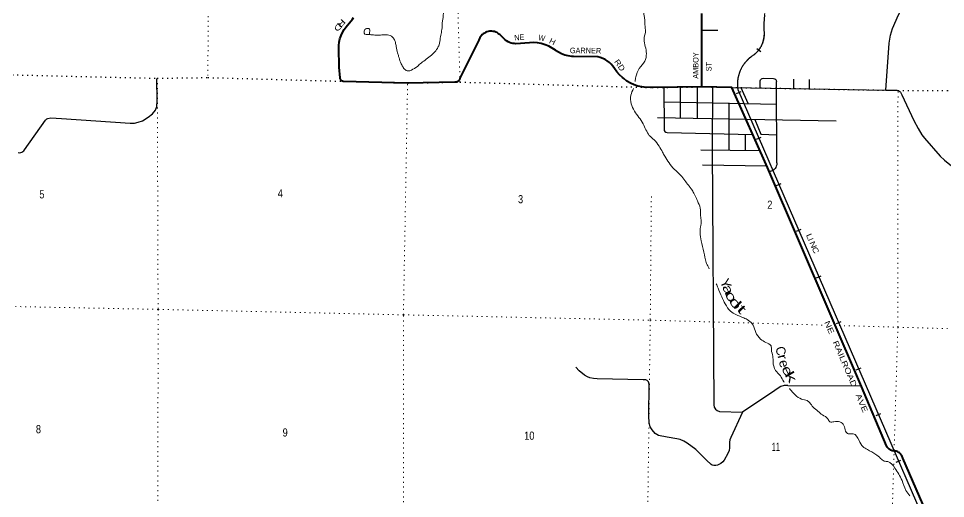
# Model space of a CAD drawing. Header units: feet. Extents: x -481249 to -254670, y -730376 to -544252.
# Drawn here: x -374288 to -354370, y -603842 to -593530 of the extents above; entities that cross this region are included whole.
import ezdxf
from ezdxf.enums import TextEntityAlignment as Align

# ---------------------------------------------------------------- set-up
doc = ezdxf.new("R2010")
doc.units = ezdxf.units.FT
doc.header["$LTSCALE"] = 70
doc.linetypes.add('DOTTED', pattern=[1.5, 0.3, -1.2])
for name, color, linetype, lineweight in [('26', 7, 'Continuous', 40), ('27', 7, 'Continuous', 13), ('29', 7, 'Continuous', 25), ('34', 7, 'Continuous', 25), ('39', 7, 'Continuous', 13), ('41', 7, 'Continuous', 13), ('6', 7, 'DOTTED', 25), ('7', 7, 'DOTTED', 13)]:
    doc.layers.add(name, color=color, linetype=linetype, lineweight=lineweight)

msp = doc.modelspace()

# ---------------------------------------------------------------- linework, layer by layer
at = {"layer": '26'}
for points in [[(-367354.24, -594857.33), (-367360.34, -594850.73), (-367365.72, -594843.52), (-367370.31, -594835.78), (-367374.07, -594827.61), (-367376.96, -594819.09), (-367378.94, -594810.32), (-367379.99, -594801.39), (-367398.18, -594574.42), (-367408.43, -594158.64), (-367406.81, -594110.78), (-367398.04, -594038.25), (-367381.72, -593967.03), (-367358.06, -593897.91), (-367327.3, -593831.64), (-367289.78, -593768.95), (-367245.91, -593710.53), (-367113.4, -593541.67), (-367092.1, -593504.34)], [(-359606.99, -594998.41), (-359607.13, -593470.61), (-359607.13, -593423.22)], [(-359606.99, -594998.41), (-360669.76, -595013.55), (-360847.08, -595007.2), (-360894.25, -595000.44), (-360978.62, -594981.27), (-361060.53, -594953.39), (-361139.07, -594917.1), (-361213.39, -594872.8), (-361282.67, -594820.97), (-361311.3, -594798.27), (-361374.74, -594739.79), (-361431.71, -594674.99), (-361481.6, -594604.6), (-361483.65, -594601.21), (-361515.21, -594555), (-361551.43, -594512.35), (-361591.91, -594473.71), (-361636.21, -594439.52), (-361683.83, -594410.15), (-361734.27, -594385.92), (-361786.97, -594367.09), (-361841.34, -594353.87), (-362363.68, -594348.38), (-362398.7, -594345.88), (-362474.02, -594334.66), (-362547.75, -594315.63), (-362619.08, -594289.01), (-362687.25, -594255.07), (-362751.49, -594214.19), (-362752.67, -594213.29), (-362822.16, -594165.64), (-362896.26, -594125.51), (-362974.14, -594093.36), (-363054.96, -594069.52), (-363137.82, -594054.25), (-363221.83, -594047.74), (-363306.06, -594050.04), (-363605.39, -594070.42), (-363631.54, -594069.48), (-363667.64, -594064.92), (-363703.06, -594056.61), (-363737.42, -594044.64), (-363770.34, -594029.15), (-363801.46, -594010.3), (-363830.44, -593988.3), (-363947.02, -593875.93), (-363958.35, -593865.74), (-363981.06, -593848.41), (-364005.46, -593833.54), (-364031.28, -593821.31), (-364058.23, -593811.84), (-364086.03, -593805.24), (-364114.36, -593801.59), (-364142.93, -593800.91), (-364171.4, -593803.23), (-364199.48, -593808.51), (-364226.85, -593816.69), (-364253.22, -593827.69), (-364278.29, -593841.39), (-364301.79, -593857.63), (-364323.47, -593876.24), (-364343.08, -593897.02), (-364360.42, -593919.73), (-364375.28, -593944.12), (-364387.51, -593969.94), (-364396.98, -593996.9), (-364803.77, -594810.24), (-364804.37, -594814.02), (-364806.76, -594824.35), (-364810.22, -594834.39), (-364814.71, -594844), (-364820.19, -594853.09), (-364826.58, -594861.56), (-364833.82, -594869.32), (-364841.84, -594876.27), (-364850.53, -594882.35), (-364859.82, -594887.49), (-364869.59, -594891.63), (-364879.74, -594894.73), (-364890.16, -594896.74), (-364900.73, -594897.66), (-364911.34, -594897.47), (-365927.41, -594916.42), (-367309.75, -594880.34), (-367315.44, -594879.09), (-367324.03, -594876.42), (-367332.29, -594872.86), (-367340.13, -594868.46), (-367347.48, -594863.27), (-367354.24, -594857.33)], [(-354859.34, -603964.41), (-355289.75, -602976.57), (-355294.29, -602957.6), (-355300.78, -602939.22), (-355309.17, -602921.61), (-355319.34, -602904.98), (-355331.2, -602889.5), (-355344.62, -602875.34), (-355359.43, -602862.67), (-355375.5, -602851.61), (-355392.63, -602842.29), (-355410.64, -602834.82), (-355429.33, -602829.27), (-355448.5, -602825.7), (-355467.94, -602824.16), (-355474.66, -602824.1), (-355494.19, -602821.88), (-355513.39, -602817.64), (-355532.04, -602811.41), (-355549.93, -602803.27), (-355566.87, -602793.31), (-355582.68, -602781.62), (-355597.18, -602768.35), (-355610.22, -602753.63), (-355621.64, -602737.64), (-355631.33, -602720.53), (-355635.43, -602711.77), (-356174.47, -601438.81), (-358195.82, -596730.48), (-358962.09, -595009.81), (-359606.99, -594998.41)]]:
    msp.add_lwpolyline(points, dxfattribs=at)
at = {"layer": '29'}
for p, q in [((-359258.55, -593786.53), (-359607.46, -593784.02)), ((-358354.65, -595020.81), (-358350.12, -594866.36)), ((-357991.46, -596630.09), (-358001.67, -594879.48)), ((-357633.23, -594835.72), (-357637.4, -595037.84)), ((-357296.69, -594841.41), (-357296.53, -595043.62)), ((-360422.89, -595010.93), (-360418.2, -595895.11)), ((-360071, -595008.38), (-360072.81, -595663.45)), ((-359696.68, -595670.15), (-359698.18, -595002.21)), ((-358765.96, -595013.44), (-358619.6, -595351.29)), ((-360421.25, -595320.4), (-358003.1, -595367.47)), ((-359018.9, -596352.12), (-359018.9, -595344.44)), ((-360556.94, -595654.2), (-356721.68, -595728.67)), ((-360347.85, -595979.4), (-358516.94, -596020.9)), ((-358663.86, -596357.88), (-358666.34, -596030.98)), ((-359626.43, -596348.27), (-358363.87, -596363.32)), ((-359588.1, -596675.65), (-358212.58, -596693.59)), ((-358120.04, -596812.59), (-358154.94, -596825.47)), ((-357757.59, -601412.29), (-356175.33, -601418.67))]:
    msp.add_line(p, q, dxfattribs=at)
for points in [[(-355579.36, -594056.28), (-355550.62, -593890.38), (-355508.09, -593741.47), (-355380.52, -593447.91), (-355210.43, -593150.09), (-354708.65, -592358.75), (-354677.29, -592293.34), (-354666.66, -592265.68), (-354661.88, -592239.62), (-354664.53, -592201.86), (-354678.46, -592144.09)], [(-358962.09, -595009.81), (-355650.03, -595069.79), (-355579.36, -594056.28)], [(-374295.16, -596410.65), (-374257.96, -596413.84), (-374218.62, -596402.14), (-374177.16, -596371.3), (-374159.09, -596351.09), (-373708.36, -595712.93), (-373679.65, -595688.46), (-373656.26, -595675.7), (-373593.55, -595666.13), (-373368.18, -595674.64), (-371888.4, -595781), (-371794.85, -595776.74), (-371714.06, -595759.72), (-371624.76, -595725.69), (-371499.32, -595651.23), (-371407.9, -595576.79), (-371344.11, -595498.07), (-371314.35, -595423.63), (-371305.84, -595295.99), (-371314.35, -594823.75)], [(-358350.12, -594866.36), (-358342.29, -594845.55), (-358325.28, -594825.34), (-358306.14, -594816.83), (-358280.63, -594812.58), (-358062.7, -594816.83), (-358037.19, -594823.22), (-358016.99, -594841.3), (-358005.29, -594857.25), (-358001.67, -594879.48)], [(-359376.63, -594997.48), (-359385.35, -596329.95), (-359347.41, -601830.57)], [(-355650.03, -595069.79), (-355416.11, -595072.63), (-355372.53, -595080.08), (-355348.07, -595098.15), (-355334.26, -595111.99), (-355305.54, -595166.23), (-355050.4, -595719.32), (-354953.67, -595890.57), (-354875, -596026.71), (-354820.77, -596102.23), (-354480.58, -596489.39), (-354393.42, -596574.48), (-354170.16, -596753.18), (-353899.07, -596947.82), (-353825.72, -596987.18), (-353760.87, -597011.64), (-353693.35, -597024.42)], [(-358469.3, -595698.25), (-358336, -596016.69), (-357995.67, -596026.68)], [(-360418.2, -595895.11), (-360413.69, -595933.09), (-360399.34, -595955.96), (-360379.67, -595973.5), (-360347.85, -595979.4)], [(-357991.46, -596630.09), (-357996.77, -596672.84), (-358005.28, -596701.55), (-358016.97, -596728.14), (-358032.92, -596750.48), (-358052.05, -596773.88), (-358077.57, -596791.96), (-358153.04, -596826)], [(-358733.7, -601985.75), (-358982.29, -602532.46), (-359001.41, -602581.38), (-359012.05, -602634.57), (-359007.8, -602753.7), (-359020.54, -602813.25), (-359046.07, -602872.83), (-359124.73, -603017.47), (-359152.38, -603051.52), (-359199.14, -603091.93), (-359271.45, -603128.1), (-359303.33, -603136.6), (-359344.79, -603133.42), (-359379.87, -603125.97), (-359403.27, -603111.08), (-359505.33, -603021.74), (-359730.71, -602791.99), (-359917.82, -602651.59), (-359993.29, -602607.97), (-360070.9, -602575), (-360142.12, -602559.04), (-360351.56, -602523.95), (-360534.41, -602485.66), (-360574.8, -602466.51), (-360604.57, -602445.24), (-360674.74, -602370.78), (-360717.25, -602300.58), (-360738.53, -602209.11), (-360742.78, -602077.22), (-360734.28, -601383.72), (-360748.09, -601337.98), (-360776.8, -601307.13), (-360807.63, -601295.43), (-360866.1, -601290.11), (-361852.66, -601273.1), (-361934.52, -601265.65), (-362010, -601247.57), (-362064.21, -601231.61), (-362129.07, -601192.26), (-362239.63, -601098.66), (-362311.92, -601017.82)], [(-357757.59, -601412.29), (-357838.38, -601417.77), (-357904.3, -601436.91), (-357940.44, -601458.18), (-358034, -601519.88), (-358733.7, -601985.75)], [(-359347.41, -601830.57), (-359337.36, -601883.64), (-359313.97, -601919.81), (-359273.57, -601951.72), (-359226.8, -601970.86), (-358733.7, -601985.75)]]:
    msp.add_lwpolyline(points, dxfattribs=at)
at = {"layer": '34'}
for p, q in [((-358426.08, -594172.8), (-358336.92, -594238.26)), ((-358858.13, -595138.2), (-358756.62, -595094.26)), ((-358429.78, -596121.14), (-358328.27, -596077.2)), ((-358000.83, -597118.61), (-357899.32, -597074.67)), ((-357572.49, -598101.54), (-357470.98, -598057.6)), ((-357143.54, -599099.02), (-357042.03, -599055.08)), ((-356715.19, -600081.95), (-356613.69, -600038.01)), ((-356286.25, -601079.42), (-356184.74, -601035.48)), ((-355857.9, -602062.36), (-355756.39, -602018.42)), ((-355428.95, -603059.83), (-355327.44, -603015.89))]:
    msp.add_line(p, q, dxfattribs=at)
at = {"layer": '34', "lineweight": 13}
msp.add_line((-358833.49, -595053.87), (-354555.51, -604936.3), dxfattribs=at)
at = {"layer": '34'}
for points in [[(-358258.96, -593453.46), (-358265.24, -593544.54), (-358270.58, -593636.32), (-358273.76, -593727.92), (-358274.51, -593767.68), (-358272.97, -593777.54), (-358271.66, -593787.51), (-358270.51, -593797.48), (-358269.46, -593807.54), (-358268.66, -593817.58), (-358268.04, -593827.58), (-358267.52, -593837.67), (-358267.24, -593847.73), (-358267.13, -593857.76), (-358267.19, -593867.88), (-358267.44, -593877.9), (-358267.8, -593887.95), (-358268.39, -593898.05), (-358269.17, -593908.04), (-358270.13, -593918.07), (-358271.2, -593928.06), (-358272.5, -593938.09), (-358273.93, -593948.02), (-358275.59, -593957.99), (-358277.38, -593967.86), (-358279.34, -593977.75), (-358281.5, -593987.58), (-358283.83, -593997.35), (-358286.29, -594007.1), (-358288.98, -594016.82), (-358291.8, -594026.51), (-358294.8, -594036.11), (-358297.93, -594045.68), (-358301.31, -594055.16), (-358304.8, -594064.6), (-358308.44, -594073.96), (-358312.25, -594083.28), (-358316.24, -594092.52), (-358320.42, -594101.72), (-358324.68, -594110.82), (-358329.18, -594119.85), (-358333.82, -594128.77), (-358338.57, -594137.66), (-358343.47, -594146.4), (-358348.61, -594155.11), (-358353.82, -594163.73), (-358359.23, -594172.2), (-358364.69, -594180.62), (-358370.42, -594188.97), (-358376.22, -594197.15), (-358382.16, -594205.24), (-358388.28, -594213.3), (-358394.54, -594221.15), (-358400.88, -594228.94), (-358407.42, -594236.61), (-358414.07, -594244.22), (-358420.82, -594251.63), (-358427.76, -594258.94), (-358434.77, -594266.15), (-358441.92, -594273.27), (-358449.22, -594280.17), (-358456.64, -594287.03), (-358464.15, -594293.74), (-358471.79, -594300.29), (-358479.52, -594306.68), (-358487.36, -594312.97), (-358487.66, -594313.22), (-358498.7, -594320.03), (-358509.44, -594327.02), (-358520.09, -594334.2), (-358530.71, -594341.54), (-358541.12, -594349.09), (-358551.34, -594356.8), (-358561.56, -594364.66), (-358571.56, -594372.75), (-358581.38, -594380.98), (-358591.15, -594389.43), (-358600.68, -594398.01), (-358610.14, -594406.71), (-358619.43, -594415.66), (-358628.49, -594424.71), (-358637.43, -594433.97), (-358646.23, -594443.31), (-358654.88, -594452.89), (-358663.32, -594462.53), (-358671.62, -594472.42), (-358679.71, -594482.36), (-358687.69, -594492.48), (-358695.42, -594502.72), (-358702.98, -594513.11), (-358710.39, -594523.59), (-358717.59, -594534.28), (-358724.65, -594545.05), (-358731.48, -594555.95), (-358738.16, -594566.92)], [(-358738.16, -594566.92), (-358744.56, -594578.07), (-358750.82, -594589.31), (-358756.89, -594600.6), (-358762.77, -594612.03), (-358768.41, -594623.58), (-358773.87, -594635.29), (-358779.16, -594646.97), (-358784.18, -594658.83), (-358789.01, -594670.75), (-358793.68, -594682.75), (-358798.09, -594694.76), (-358802.29, -594706.98), (-358806.32, -594719.18), (-358810.05, -594731.46), (-358813.67, -594743.78), (-358817.03, -594756.26), (-358820.14, -594768.69), (-358823.06, -594781.16), (-358825.8, -594793.79), (-358828.21, -594806.39), (-358830.53, -594819.02), (-358832.52, -594831.71), (-358834.39, -594844.51), (-358835.97, -594857.2), (-358837.31, -594870.01), (-358838.48, -594882.81), (-358839.45, -594895.65), (-358840.09, -594908.47), (-358840.59, -594921.37), (-358840.87, -594934.22), (-358840.87, -594947.08), (-358840.66, -594959.89), (-358840.23, -594972.76), (-358839.65, -594985.6), (-358838.73, -594998.41), (-358837.66, -595011.22), (-358836.32, -595024.03), (-358834.81, -595036.83), (-358833.01, -595049.54), (-358832.42, -595053.57), (-354554.51, -604935.84)]]:
    msp.add_lwpolyline(points, dxfattribs=at)
at = {"layer": '34', "lineweight": 13}
for centre, radius, start, end in [((-353023.52, -593870.83), 5253.1, 170.4395, 178.87561), ((-358843.92, -593859.61), 575.68, 308.15062, 9.18158), ((-358104.19, -594942.24), 737.79, 121.37379, 188.70245)]:
    msp.add_arc(centre, radius, start, end, dxfattribs=at)
at = {"layer": '39'}
for points in [[(-363174.92, -592012.49), (-363178.82, -592047.27), (-363210.42, -592102.78), (-363242.72, -592184.42), (-363221.16, -592281.49), (-363183.75, -592386.99), (-363159.5, -592457.98), (-363136.46, -592575.19), (-363189.15, -592668.39), (-363265.15, -592730.83), (-363386.59, -592763.99), (-363606.05, -592780.61), (-363681.83, -592758.6), (-363765.38, -592726.35), (-363844.22, -592668.07), (-363933.26, -592615.56), (-364032.34, -592562.81), (-364169.52, -592507.09), (-364250.53, -592454.78), (-364445.16, -592443.88), (-364533.36, -592435.64), (-364674.24, -592444.17), (-364819.09, -592450.6), (-364944.28, -592473.6), (-365015.09, -592491.94), (-365062.87, -592551.07), (-365089.4, -592642.91), (-365123.49, -592716.46), (-365177.45, -592781.47), (-365198.69, -592825.18), (-365217.77, -592939.32), (-365209.69, -593013.93), (-365200.92, -593062.41), (-365190.51, -593125.01), (-365169.17, -593230.11), (-365156.76, -593369.18), (-365171.51, -593547.78), (-365178.7, -593591.84), (-365185.47, -593696.24), (-365201.01, -593828.57), (-365224.37, -593952.67), (-365252.17, -594092.74), (-365288.43, -594172.26), (-365363.31, -594268.92), (-365474.19, -594358.65), (-365578.88, -594442.5), (-365632.15, -594481.38), (-365718.55, -594557.64), (-365847.23, -594636.87), (-365916.09, -594657.27), (-365991.44, -594619.18), (-366043.7, -594543.47), (-366081.85, -594466.1), (-366120.8, -594342.45), (-366142.99, -594269.51), (-366171.46, -594130.04), (-366191.22, -594041.06), (-366221.45, -593967.91), (-366274.19, -593910.28), (-366331.89, -593888.73), (-366385.9, -593879.33), (-366430.13, -593880.24), (-366480.38, -593880.99), (-366546.86, -593887.37), (-366599.13, -593888.07), (-366659.21, -593880.53), (-366715.39, -593877.11), (-366757.45, -593872.04), (-366817.69, -593870.53), (-366861.24, -593845.31), (-366862.66, -593823.15), (-366853.57, -593783.16), (-366828.57, -593749.6), (-366786.14, -593740.61), (-366744.39, -593757.74), (-366744.08, -593822.1), (-366746.24, -593828.08), (-366741.39, -593872.44)], [(-361713.64, -592035.4), (-361617.38, -592188.28), (-361506.83, -592282.58), (-361338.03, -592370.79), (-361191.29, -592557.45), (-361102.82, -592693.95), (-360986.19, -592918.81), (-360901.67, -593216.01), (-360849.33, -593434.9), (-360823.07, -593716.09), (-360819, -593824.56), (-360847.06, -593973.23), (-360820.86, -594131.89), (-360796.68, -594282.51), (-360830.75, -594445.25), (-360949.21, -594602.05), (-361023.46, -594784.91), (-361037.15, -594882.25)], [(-361075.16, -595030.73), (-361129.74, -595178.73), (-361125.64, -595359.5), (-361055.24, -595518.12), (-360866.26, -595793.12), (-360733.55, -596040.05), (-360631.04, -596136.36), (-360524.5, -596268.83), (-360450.1, -596399.32), (-360401.84, -596485.64), (-360198.8, -596766.66), (-360038, -596921.16), (-359951.55, -597037.58), (-359870.72, -597137.11)], [(-359870.72, -597137.11), (-359828.5, -597197.16), (-359777.91, -597279.6), (-359746.79, -597340)], [(-359746.79, -597340), (-359698.22, -597449.1), (-359641.89, -597601.71), (-359633.78, -597756.37), (-359627.64, -597981.33), (-359635.67, -598013.48), (-359641.64, -598127.98), (-359617.44, -598304.72), (-359561.07, -598549.72), (-359512.75, -598768.62), (-359464.48, -598871.02), (-359446.32, -598905.97)], [(-359295.76, -599231.03), (-359257.33, -599320.75), (-359178.89, -599511.5), (-359102.48, -599658.06), (-358987.88, -599818.63), (-358871.33, -599890.83), (-358704.54, -599960.97), (-358604.07, -600015.1), (-358501.56, -600119.45), (-358447.24, -600274.06), (-358342.7, -600416.57), (-358228.15, -600492.79), (-358117.62, -600564.99), (-358111.55, -600649.35), (-358079.34, -600787.91), (-358075.26, -600906.42), (-358020.93, -601089.16), (-357918.41, -601205.56), (-357840, -601334.03), (-357832.68, -601342.93)], [(-357718.75, -601481.57), (-357711.35, -601490.58), (-357598.78, -601617.01), (-357466.14, -601705.26), (-357341.56, -601739.28), (-357287.3, -601787.44), (-357212.92, -601877.75), (-357110.42, -601966.03), (-357011.94, -602048.29), (-356899.39, -602128.52), (-356853.15, -602194.76), (-356766.76, -602194.67), (-356638.18, -602198.56), (-356553.77, -602270.79), (-356515.54, -602397.3), (-356461.27, -602451.48), (-356352.78, -602451.37), (-356228.15, -602597.88), (-356145.72, -602728.36), (-356045.24, -602792.53), (-355868.39, -602894.8), (-355765.89, -602981.07), (-355685.5, -603037.23), (-355609.15, -603051.21), (-355456.4, -603187.65), (-355373.97, -603318.13), (-355303.59, -603452.64), (-355221.11, -603667.49), (-355135.65, -603787.31)]]:
    msp.add_spline(points, degree=3, dxfattribs=at)
at = {"layer": '6'}
msp.add_lwpolyline([(-382797.47, -594641.38), (-381403.02, -594666.92), (-380796.31, -594648.23), (-376504.99, -594752.36), (-375468.35, -594715.16), (-371305.61, -594813.39), (-370220.75, -594798.23), (-365927.41, -594916.42), (-364802.37, -594895.2), (-360669.76, -595013.55), (-359606.99, -594998.41), (-355390.02, -595074.5), (-354335.28, -595077.45), (-350900.65, -595174.03)], dxfattribs=at)
at = {"layer": '7'}
for p, q in [((-370198.15, -591901.47), (-370220.75, -594798.23)), ((-364802.37, -594895.2), (-364884.91, -591985.7)), ((-359604.39, -592068.19), (-359607.73, -594998.89)), ((-360669.76, -595013.55), (-360669.78, -595015.67))]:
    msp.add_line(p, q, dxfattribs=at)
for points in [[(-371305.61, -594813.39), (-371289.14, -599778.85), (-371294.05, -604499.86)], [(-366013.37, -604553.17), (-366017.41, -599896.05), (-365927.41, -594916.42)], [(-355830.72, -637788.66), (-355674.87, -637371.7), (-355229.41, -632106.48), (-355009.71, -629444.75), (-355818.8, -626426.51), (-355788.98, -621649.83), (-355508.36, -616181.9), (-355569.22, -610818.76), (-355555.71, -605531.89), (-355393.58, -600162.5), (-355390.02, -595074.5)], [(-360690.25, -597352.19), (-360713.54, -600011.21), (-360783.3, -605302.16), (-360783.92, -606265.92)], [(-382877.94, -599516.06), (-381438.82, -599550.08), (-376560.86, -599675.71), (-371289.14, -599778.85), (-366017.41, -599896.05), (-360713.54, -600011.21), (-357007.79, -600116.59)], [(-356760.01, -600123.64), (-355393.58, -600162.5), (-350978.01, -600286.79)]]:
    msp.add_lwpolyline(points, dxfattribs=at)

# ---------------------------------------------------------------- texts
at = {"layer": '27'}
for s, rotation, width, p in [('D', 229.487, 1.5, (-367466.82, -593681.89)), ('R', 227.753, 1.6, (-367398.39, -593594.98)), ('W', 348.178, 0.75, (-363055.17, -594004.64)), ('H', 333.405, 1.1, (-362841.68, -594077.81))]:
    msp.add_text(s, height=120, rotation=rotation, dxfattribs=dict(at, width=width)).set_placement(p, align=Align.CENTER)
for s, rotation, width, p in [('NE', 3.895, 0.9, (-363632.3, -594001.62)), ('GARNER', 359.398, 0.95, (-362441.88, -594274.72)), ('AMBOY', 89.935, 0.95, (-359677.53, -594824.19)), ('RD', 305.325, 1.15, (-361495.6, -594459.45)), ('ST', 89.935, 0.95, (-359397.08, -594664.14)), ('NE   RAILROAD   AVE', 293.235, 1.3, (-356977.85, -600057.06))]:
    msp.add_text(s, height=120, rotation=rotation, dxfattribs=dict(at, width=width)).set_placement(p)
at = {"layer": '34'}
for s, width, p in [('L', 1.35, (-357370.54, -598178.88)), ('N', 1.25, (-357298.13, -598346.16)), ('C', 1.2, (-357245.41, -598467.96))]:
    msp.add_text(s, height=120, rotation=293.407, dxfattribs=dict(at, width=width)).set_placement(p)
msp.add_text('I', height=120, rotation=293.407, dxfattribs=at).set_placement((-357326.83, -598279.87))
at = {"layer": '41'}
for s, rotation, width, p in [('Y', 292.504, 1.15, (-359222.2, -599166.75)), ('a', 293.955, 1.4, (-359173.97, -599293.97)), ('c', 300.156, 1.65, (-359122.31, -599448.71)), ('o', 308.141, 1.75, (-359043.07, -599600.68)), ('l', 315.378, 1.85, (-358946.01, -599720.29)), ('t', 314.188, 2, (-358870.3, -599789.34)), ('r', 286.445, 1.25, (-357982.62, -600774.92)), ('e', 286.55, 1.1, (-357955.17, -600894.76)), ('e', 296.503, 1.4, (-357899.5, -601046.31)), ('k', 300.558, 1.7, (-357832.32, -601181.8))]:
    msp.add_text(s, height=200, rotation=rotation, dxfattribs=dict(at, width=width)).set_placement(p)
msp.add_text('C', height=200, rotation=284.679, dxfattribs=at).set_placement((-358028.85, -600603.26))
at = {"layer": '7'}
for s, width, p in [('5', 0.85, (-373840.81, -597394.74)), ('4', 0.85, (-368718.75, -597374.25)), ('3', 0.85, (-363555.53, -597498.79)), ('2', 0.85, (-358198.95, -597617.83)), ('8', 0.85, (-373915.66, -602440.59)), ('9', 0.85, (-368613.82, -602511.56)), ('10', 0.85, (-363423.22, -602580.22)), ('11', 0.65, (-358103.24, -602819.36))]:
    msp.add_text(s, height=175, dxfattribs=dict(at, width=width)).set_placement(p)

doc.saveas('drawing.dxf')
